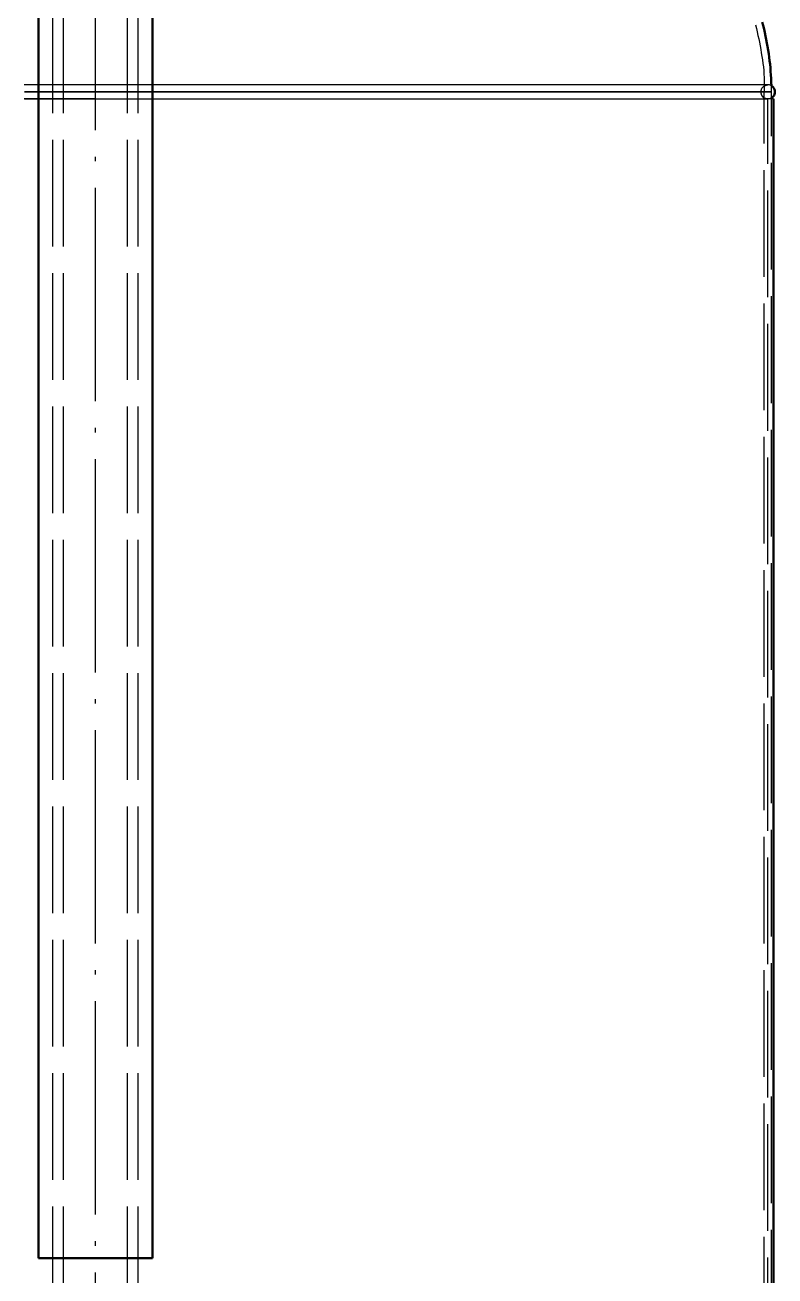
# Model space of a CAD drawing. Header units: millimetres. Extents: x 0 to 420, y 0 to 297.
# Drawn here: x 165.32 to 186.4, y 198.9 to 234.08 of the extents above; entities that cross this region are included whole.
import ezdxf

# ---------------------------------------------------------------- set-up
doc = ezdxf.new("R2010")
doc.units = ezdxf.units.MM
doc.linetypes.add('ISO02-TRAZOS', pattern=[3.75, 3, -0.75])
doc.linetypes.add('ISO04-TRAZO-PUNTO', pattern=[7.625, 6, -0.75, 0.125, -0.75])
for name, color, linetype, lineweight in [('01-VISIBLE', 7, 'CONTINUOUS', 50), ('02-OCULTA', 4, 'ISO02-TRAZOS', 25), ('03-EJE', 1, 'ISO04-TRAZO-PUNTO', 25)]:
    doc.layers.add(name, color=color, linetype=linetype, lineweight=lineweight)

msp = doc.modelspace()

# ---------------------------------------------------------------- linework, layer by layer
at = {"layer": '01-VISIBLE'}
for p, q in [((165.699, 245.553), (165.699, 199.4)), ((168.899, 245.553), (168.899, 199.4)), ((186.299, 232), (186.299, 232.027)), ((186.359, 179.3), (186.359, 232))]:
    msp.add_line(p, q, dxfattribs=at)
for points in [[(186.297, 232.374), (186.294, 232.475), (186.29, 232.575), (186.284, 232.675), (186.277, 232.775), (186.269, 232.876), (186.259, 232.975), (186.248, 233.075), (186.236, 233.175), (186.222, 233.274), (186.208, 233.374), (186.191, 233.473), (186.174, 233.572), (186.155, 233.67), (186.135, 233.769), (186.114, 233.867), (186.092, 233.965), (186.068, 234.062), (186.043, 234.159)], [(186.399, 232.2), (186.395, 232.235), (186.386, 232.269), (186.371, 232.301), (186.351, 232.33), (186.326, 232.354), (186.297, 232.374)], [(186.399, 232.2), (186.396, 232.165), (186.386, 232.132), (186.372, 232.1), (186.352, 232.072), (186.327, 232.047), (186.299, 232.027)], [(168.899, 199.4), (168.799, 199.4), (168.699, 199.4), (168.599, 199.4), (168.499, 199.4), (168.399, 199.4), (168.299, 199.4), (168.199, 199.4), (168.099, 199.4), (167.999, 199.4), (167.899, 199.4), (167.799, 199.4), (167.699, 199.4), (167.599, 199.4), (167.499, 199.4), (167.399, 199.4), (167.299, 199.4), (167.199, 199.4), (167.099, 199.4), (166.999, 199.4), (166.899, 199.4), (166.799, 199.4), (166.699, 199.4), (166.599, 199.4), (166.499, 199.4), (166.399, 199.4), (166.299, 199.4), (166.199, 199.4), (166.099, 199.4), (165.999, 199.4), (165.899, 199.4), (165.799, 199.4), (165.699, 199.4)]]:
    msp.add_lwpolyline(points, dxfattribs=at)
at = {"layer": '02-OCULTA'}
for p, q in [((166.099, 141.6), (166.099, 244.395)), ((166.399, 141.6), (166.399, 244.395)), ((168.199, 141.6), (168.199, 244.395)), ((168.499, 141.6), (168.499, 244.395)), ((186.099, 137), (186.099, 232.2)), ((186.299, 232.027), (186.299, 232.2)), ((186.199, 140.172), (186.199, 232)), ((186.199, 140.172), (186.199, 232)), ((186.359, 232), (186.199, 232)), ((186.359, 232), (186.199, 232)), ((186.299, 137.2), (186.299, 232)), ((186.359, 137.2), (186.359, 232))]:
    msp.add_line(p, q, dxfattribs=at)
for points in [[(185.855, 234.083), (185.879, 233.985), (185.9, 233.887), (185.921, 233.789), (185.941, 233.691), (185.96, 233.593), (185.979, 233.494), (185.997, 233.396), (186.015, 233.297), (186.032, 233.198), (186.048, 233.1), (186.062, 233), (186.074, 232.901), (186.083, 232.801), (186.089, 232.701), (186.093, 232.601), (186.096, 232.501), (186.097, 232.401), (186.098, 232.3), (186.099, 232.2)], [(167.299, 232.4), (167.198, 232.4), (167.097, 232.4), (166.997, 232.4), (166.896, 232.4), (166.796, 232.4), (166.695, 232.4), (166.595, 232.4), (166.494, 232.4), (166.394, 232.4), (166.293, 232.4), (166.193, 232.4), (166.092, 232.4), (165.992, 232.4), (165.891, 232.4), (165.791, 232.4), (165.69, 232.4), (165.59, 232.4), (165.489, 232.4), (165.388, 232.4), (165.288, 232.4)], [(186.199, 232.4), (186.099, 232.4), (185.999, 232.4), (185.899, 232.4), (185.799, 232.4), (185.699, 232.4), (185.599, 232.4), (185.499, 232.4), (185.399, 232.4), (185.299, 232.4), (185.199, 232.4), (185.099, 232.4), (184.999, 232.4), (184.899, 232.4), (184.799, 232.4), (184.699, 232.4), (184.599, 232.4), (184.499, 232.4), (184.399, 232.4), (184.299, 232.4), (184.199, 232.4), (184.099, 232.4), (183.999, 232.4), (183.899, 232.4), (183.799, 232.4), (183.699, 232.4), (183.599, 232.4), (183.499, 232.4), (183.399, 232.4), (183.299, 232.4), (183.199, 232.4), (183.099, 232.4), (182.999, 232.4), (182.899, 232.4), (182.799, 232.4), (182.699, 232.4), (182.599, 232.4), (182.499, 232.4), (182.399, 232.4), (182.299, 232.4), (182.199, 232.4), (182.099, 232.4), (181.999, 232.4), (181.899, 232.4), (181.799, 232.4), (181.699, 232.4), (181.599, 232.4), (181.499, 232.4), (181.399, 232.4), (181.299, 232.4), (181.199, 232.4), (181.099, 232.4), (180.999, 232.4), (180.899, 232.4), (180.799, 232.4), (180.699, 232.4), (180.599, 232.4), (180.499, 232.4), (180.399, 232.4), (180.299, 232.4), (180.199, 232.4), (180.099, 232.4), (179.999, 232.4), (179.899, 232.4), (179.799, 232.4), (179.699, 232.4), (179.599, 232.4), (179.499, 232.4), (179.399, 232.4), (179.299, 232.4), (179.199, 232.4), (179.099, 232.4), (178.999, 232.4), (178.899, 232.4), (178.799, 232.4), (178.699, 232.4), (178.599, 232.4), (178.499, 232.4), (178.399, 232.4), (178.299, 232.4), (178.199, 232.4), (178.099, 232.4), (177.999, 232.4), (177.899, 232.4), (177.799, 232.4), (177.699, 232.4), (177.599, 232.4), (177.499, 232.4), (177.399, 232.4), (177.299, 232.4), (177.199, 232.4), (177.099, 232.4), (176.999, 232.4), (176.899, 232.4), (176.799, 232.4), (176.699, 232.4), (176.599, 232.4), (176.499, 232.4), (176.399, 232.4), (176.299, 232.4), (176.199, 232.4), (176.099, 232.4), (175.999, 232.4), (175.899, 232.4), (175.799, 232.4), (175.699, 232.4), (175.599, 232.4), (175.499, 232.4), (175.399, 232.4), (175.299, 232.4), (175.199, 232.4), (175.099, 232.4), (174.999, 232.4), (174.899, 232.4), (174.799, 232.4), (174.699, 232.4), (174.599, 232.4), (174.499, 232.4), (174.399, 232.4), (174.299, 232.4), (174.199, 232.4), (174.099, 232.4), (173.999, 232.4), (173.899, 232.4), (173.799, 232.4), (173.699, 232.4), (173.599, 232.4), (173.499, 232.4), (173.399, 232.4), (173.299, 232.4), (173.199, 232.4), (173.099, 232.4), (172.999, 232.4), (172.899, 232.4), (172.799, 232.4), (172.699, 232.4), (172.599, 232.4), (172.499, 232.4), (172.399, 232.4), (172.299, 232.4), (172.199, 232.4), (172.099, 232.4), (171.999, 232.4), (171.899, 232.4), (171.799, 232.4), (171.699, 232.4), (171.599, 232.4), (171.499, 232.4), (171.399, 232.4), (171.299, 232.4), (171.199, 232.4), (171.099, 232.4), (170.999, 232.4), (170.899, 232.4), (170.799, 232.4), (170.699, 232.4), (170.599, 232.4), (170.499, 232.4), (170.399, 232.4), (170.299, 232.4), (170.199, 232.4), (170.099, 232.4), (169.999, 232.4), (169.899, 232.4), (169.799, 232.4), (169.699, 232.4), (169.599, 232.4), (169.499, 232.4), (169.399, 232.4), (169.299, 232.4), (169.199, 232.4), (169.099, 232.4), (168.999, 232.4), (168.899, 232.4), (168.799, 232.4), (168.699, 232.4), (168.599, 232.4), (168.499, 232.4), (168.399, 232.4), (168.299, 232.4), (168.199, 232.4), (168.099, 232.4), (167.999, 232.4), (167.899, 232.4), (167.799, 232.4), (167.699, 232.4), (167.599, 232.4), (167.499, 232.4), (167.399, 232.4), (167.299, 232.4), (167.199, 232.4), (167.099, 232.4), (166.999, 232.4), (166.899, 232.4), (166.799, 232.4), (166.699, 232.4), (166.599, 232.4), (166.499, 232.4), (166.399, 232.4), (166.299, 232.4), (166.199, 232.4), (166.099, 232.4), (165.999, 232.4), (165.899, 232.4), (165.799, 232.4), (165.699, 232.4), (165.599, 232.4), (165.499, 232.4), (165.399, 232.4), (165.299, 232.4)], [(167.299, 232.2), (167.199, 232.2), (167.099, 232.2), (166.999, 232.2), (166.899, 232.2), (166.799, 232.2), (166.699, 232.2), (166.599, 232.2), (166.499, 232.2), (166.399, 232.2), (166.299, 232.2), (166.199, 232.2), (166.099, 232.2), (165.999, 232.2), (165.899, 232.2), (165.799, 232.2), (165.699, 232.2), (165.599, 232.2), (165.499, 232.2), (165.399, 232.2), (165.299, 232.2)], [(165.299, 232.2), (165.399, 232.2), (165.499, 232.2), (165.599, 232.2), (165.699, 232.2), (165.799, 232.2), (165.899, 232.2), (165.999, 232.2), (166.099, 232.2), (166.199, 232.2), (166.299, 232.2), (166.399, 232.2), (166.499, 232.2), (166.599, 232.2), (166.699, 232.2), (166.799, 232.2), (166.899, 232.2), (166.999, 232.2), (167.099, 232.2), (167.199, 232.2), (167.299, 232.2), (167.399, 232.2), (167.499, 232.2), (167.599, 232.2), (167.699, 232.2), (167.799, 232.2), (167.899, 232.2), (167.999, 232.2), (168.099, 232.2), (168.199, 232.2), (168.299, 232.2), (168.399, 232.2), (168.499, 232.2), (168.599, 232.2), (168.699, 232.2), (168.799, 232.2), (168.899, 232.2), (168.999, 232.2), (169.099, 232.2), (169.199, 232.2), (169.299, 232.2), (169.399, 232.2), (169.499, 232.2), (169.599, 232.2), (169.699, 232.2), (169.799, 232.2), (169.899, 232.2), (169.999, 232.2), (170.099, 232.2), (170.199, 232.2), (170.299, 232.2), (170.399, 232.2), (170.499, 232.2), (170.599, 232.2), (170.699, 232.2), (170.799, 232.2), (170.899, 232.2), (170.999, 232.2), (171.099, 232.2), (171.199, 232.2), (171.299, 232.2), (171.399, 232.2), (171.499, 232.2), (171.599, 232.2), (171.699, 232.2), (171.799, 232.2), (171.899, 232.2), (171.999, 232.2), (172.099, 232.2), (172.199, 232.2), (172.299, 232.2), (172.399, 232.2), (172.499, 232.2), (172.599, 232.2), (172.699, 232.2), (172.799, 232.2), (172.899, 232.2), (172.999, 232.2), (173.099, 232.2), (173.199, 232.2), (173.299, 232.2), (173.399, 232.2), (173.499, 232.2), (173.599, 232.2), (173.699, 232.2), (173.799, 232.2), (173.899, 232.2), (173.999, 232.2), (174.099, 232.2), (174.199, 232.2), (174.299, 232.2), (174.399, 232.2), (174.499, 232.2), (174.599, 232.2), (174.699, 232.2), (174.799, 232.2), (174.899, 232.2), (174.999, 232.2), (175.099, 232.2), (175.199, 232.2), (175.299, 232.2), (175.399, 232.2), (175.499, 232.2), (175.599, 232.2), (175.699, 232.2), (175.799, 232.2), (175.899, 232.2), (175.999, 232.2), (176.099, 232.2), (176.199, 232.2), (176.299, 232.2), (176.399, 232.2), (176.499, 232.2), (176.599, 232.2), (176.699, 232.2), (176.799, 232.2), (176.899, 232.2), (176.999, 232.2), (177.099, 232.2), (177.199, 232.2), (177.299, 232.2), (177.399, 232.2), (177.499, 232.2), (177.599, 232.2), (177.699, 232.2), (177.799, 232.2), (177.899, 232.2), (177.999, 232.2), (178.099, 232.2), (178.199, 232.2), (178.299, 232.2), (178.399, 232.2), (178.499, 232.2), (178.599, 232.2), (178.699, 232.2), (178.799, 232.2), (178.899, 232.2), (178.999, 232.2), (179.099, 232.2), (179.199, 232.2), (179.299, 232.2), (179.399, 232.2), (179.499, 232.2), (179.599, 232.2), (179.699, 232.2), (179.799, 232.2), (179.899, 232.2), (179.999, 232.2), (180.099, 232.2), (180.199, 232.2), (180.299, 232.2), (180.399, 232.2), (180.499, 232.2), (180.599, 232.2), (180.699, 232.2), (180.799, 232.2), (180.899, 232.2), (180.999, 232.2), (181.099, 232.2), (181.199, 232.2), (181.299, 232.2), (181.399, 232.2), (181.499, 232.2), (181.599, 232.2), (181.699, 232.2), (181.799, 232.2), (181.899, 232.2), (181.999, 232.2), (182.099, 232.2), (182.199, 232.2), (182.299, 232.2), (182.399, 232.2), (182.499, 232.2), (182.599, 232.2), (182.699, 232.2), (182.799, 232.2), (182.899, 232.2), (182.999, 232.2), (183.099, 232.2), (183.199, 232.2), (183.299, 232.2), (183.399, 232.2), (183.499, 232.2), (183.599, 232.2), (183.699, 232.2), (183.799, 232.2), (183.899, 232.2), (183.999, 232.2), (184.099, 232.2), (184.199, 232.2), (184.299, 232.2), (184.399, 232.2), (184.499, 232.2), (184.599, 232.2), (184.699, 232.2), (184.799, 232.2), (184.899, 232.2), (184.999, 232.2), (185.099, 232.2), (185.199, 232.2), (185.299, 232.2), (185.399, 232.2), (185.499, 232.2), (185.599, 232.2), (185.699, 232.2), (185.799, 232.2), (185.899, 232.2), (185.999, 232.2), (186.099, 232.2), (186.199, 232.2), (186.299, 232.2)], [(167.299, 232.2), (167.199, 232.2), (167.099, 232.2), (166.999, 232.2), (166.899, 232.2), (166.799, 232.2), (166.699, 232.2), (166.599, 232.2), (166.499, 232.2), (166.399, 232.2), (166.299, 232.2), (166.199, 232.2), (166.099, 232.2), (165.999, 232.2), (165.899, 232.2), (165.799, 232.2), (165.699, 232.2), (165.599, 232.2), (165.499, 232.2), (165.399, 232.2), (165.299, 232.2)], [(165.299, 232.2), (165.399, 232.2), (165.499, 232.2), (165.599, 232.2), (165.699, 232.2), (165.799, 232.2), (165.899, 232.2), (165.999, 232.2), (166.099, 232.2), (166.199, 232.2), (166.299, 232.2), (166.399, 232.2), (166.499, 232.2), (166.599, 232.2), (166.699, 232.2), (166.799, 232.2), (166.899, 232.2), (166.999, 232.2), (167.099, 232.2), (167.199, 232.2), (167.299, 232.2), (167.399, 232.2), (167.499, 232.2), (167.599, 232.2), (167.699, 232.2), (167.799, 232.2), (167.899, 232.2), (167.999, 232.2), (168.099, 232.2), (168.199, 232.2), (168.299, 232.2), (168.399, 232.2), (168.499, 232.2), (168.599, 232.2), (168.699, 232.2), (168.799, 232.2), (168.899, 232.2), (168.999, 232.2), (169.099, 232.2), (169.199, 232.2), (169.299, 232.2), (169.399, 232.2), (169.499, 232.2), (169.599, 232.2), (169.699, 232.2), (169.799, 232.2), (169.899, 232.2), (169.999, 232.2), (170.099, 232.2), (170.199, 232.2), (170.299, 232.2), (170.399, 232.2), (170.499, 232.2), (170.599, 232.2), (170.699, 232.2), (170.799, 232.2), (170.899, 232.2), (170.999, 232.2), (171.099, 232.2), (171.199, 232.2), (171.299, 232.2), (171.399, 232.2), (171.499, 232.2), (171.599, 232.2), (171.699, 232.2), (171.799, 232.2), (171.899, 232.2), (171.999, 232.2), (172.099, 232.2), (172.199, 232.2), (172.299, 232.2), (172.399, 232.2), (172.499, 232.2), (172.599, 232.2), (172.699, 232.2), (172.799, 232.2), (172.899, 232.2), (172.999, 232.2), (173.099, 232.2), (173.199, 232.2), (173.299, 232.2), (173.399, 232.2), (173.499, 232.2), (173.599, 232.2), (173.699, 232.2), (173.799, 232.2), (173.899, 232.2), (173.999, 232.2), (174.099, 232.2), (174.199, 232.2), (174.299, 232.2), (174.399, 232.2), (174.499, 232.2), (174.599, 232.2), (174.699, 232.2), (174.799, 232.2), (174.899, 232.2), (174.999, 232.2), (175.099, 232.2), (175.199, 232.2), (175.299, 232.2), (175.399, 232.2), (175.499, 232.2), (175.599, 232.2), (175.699, 232.2), (175.799, 232.2), (175.899, 232.2), (175.999, 232.2), (176.099, 232.2), (176.199, 232.2), (176.299, 232.2), (176.399, 232.2), (176.499, 232.2), (176.599, 232.2), (176.699, 232.2), (176.799, 232.2), (176.899, 232.2), (176.999, 232.2), (177.099, 232.2), (177.199, 232.2), (177.299, 232.2), (177.399, 232.2), (177.499, 232.2), (177.599, 232.2), (177.699, 232.2), (177.799, 232.2), (177.899, 232.2), (177.999, 232.2), (178.099, 232.2), (178.199, 232.2), (178.299, 232.2), (178.399, 232.2), (178.499, 232.2), (178.599, 232.2), (178.699, 232.2), (178.799, 232.2), (178.899, 232.2), (178.999, 232.2), (179.099, 232.2), (179.199, 232.2), (179.299, 232.2), (179.399, 232.2), (179.499, 232.2), (179.599, 232.2), (179.699, 232.2), (179.799, 232.2), (179.899, 232.2), (179.999, 232.2), (180.099, 232.2), (180.199, 232.2), (180.299, 232.2), (180.399, 232.2), (180.499, 232.2), (180.599, 232.2), (180.699, 232.2), (180.799, 232.2), (180.899, 232.2), (180.999, 232.2), (181.099, 232.2), (181.199, 232.2), (181.299, 232.2), (181.399, 232.2), (181.499, 232.2), (181.599, 232.2), (181.699, 232.2), (181.799, 232.2), (181.899, 232.2), (181.999, 232.2), (182.099, 232.2), (182.199, 232.2), (182.299, 232.2), (182.399, 232.2), (182.499, 232.2), (182.599, 232.2), (182.699, 232.2), (182.799, 232.2), (182.899, 232.2), (182.999, 232.2), (183.099, 232.2), (183.199, 232.2), (183.299, 232.2), (183.399, 232.2), (183.499, 232.2), (183.599, 232.2), (183.699, 232.2), (183.799, 232.2), (183.899, 232.2), (183.999, 232.2), (184.099, 232.2), (184.199, 232.2), (184.299, 232.2), (184.399, 232.2), (184.499, 232.2), (184.599, 232.2), (184.699, 232.2), (184.799, 232.2), (184.899, 232.2), (184.999, 232.2), (185.099, 232.2), (185.199, 232.2), (185.299, 232.2), (185.399, 232.2), (185.499, 232.2), (185.599, 232.2), (185.699, 232.2), (185.799, 232.2), (185.899, 232.2), (185.999, 232.2), (186.099, 232.2)], [(167.299, 232.2), (167.199, 232.2), (167.099, 232.2), (166.999, 232.2), (166.899, 232.2), (166.799, 232.2), (166.699, 232.2), (166.599, 232.2), (166.499, 232.2), (166.399, 232.2), (166.299, 232.2), (166.199, 232.2), (166.099, 232.2), (165.999, 232.2), (165.899, 232.2), (165.799, 232.2), (165.699, 232.2), (165.599, 232.2), (165.499, 232.2), (165.399, 232.2), (165.299, 232.2)], [(165.299, 232.2), (165.399, 232.2), (165.499, 232.2), (165.599, 232.2), (165.699, 232.2), (165.799, 232.2), (165.899, 232.2), (165.999, 232.2), (166.099, 232.2), (166.199, 232.2), (166.299, 232.2), (166.399, 232.2), (166.499, 232.2), (166.599, 232.2), (166.699, 232.2), (166.799, 232.2), (166.899, 232.2), (166.999, 232.2), (167.099, 232.2), (167.199, 232.2), (167.299, 232.2), (167.399, 232.2), (167.499, 232.2), (167.599, 232.2), (167.699, 232.2), (167.799, 232.2), (167.899, 232.2), (167.999, 232.2), (168.099, 232.2), (168.199, 232.2), (168.299, 232.2), (168.399, 232.2), (168.499, 232.2), (168.599, 232.2), (168.699, 232.2), (168.799, 232.2), (168.899, 232.2), (168.999, 232.2), (169.099, 232.2), (169.199, 232.2), (169.299, 232.2), (169.399, 232.2), (169.499, 232.2), (169.599, 232.2), (169.699, 232.2), (169.799, 232.2), (169.899, 232.2), (169.999, 232.2), (170.099, 232.2), (170.199, 232.2), (170.299, 232.2), (170.399, 232.2), (170.499, 232.2), (170.599, 232.2), (170.699, 232.2), (170.799, 232.2), (170.899, 232.2), (170.999, 232.2), (171.099, 232.2), (171.199, 232.2), (171.299, 232.2), (171.399, 232.2), (171.499, 232.2), (171.599, 232.2), (171.699, 232.2), (171.799, 232.2), (171.899, 232.2), (171.999, 232.2), (172.099, 232.2), (172.199, 232.2), (172.299, 232.2), (172.399, 232.2), (172.499, 232.2), (172.599, 232.2), (172.699, 232.2), (172.799, 232.2), (172.899, 232.2), (172.999, 232.2), (173.099, 232.2), (173.199, 232.2), (173.299, 232.2), (173.399, 232.2), (173.499, 232.2), (173.599, 232.2), (173.699, 232.2), (173.799, 232.2), (173.899, 232.2), (173.999, 232.2), (174.099, 232.2), (174.199, 232.2), (174.299, 232.2), (174.399, 232.2), (174.499, 232.2), (174.599, 232.2), (174.699, 232.2), (174.799, 232.2), (174.899, 232.2), (174.999, 232.2), (175.099, 232.2), (175.199, 232.2), (175.299, 232.2), (175.399, 232.2), (175.499, 232.2), (175.599, 232.2), (175.699, 232.2), (175.799, 232.2), (175.899, 232.2), (175.999, 232.2), (176.099, 232.2), (176.199, 232.2), (176.299, 232.2), (176.399, 232.2), (176.499, 232.2), (176.599, 232.2), (176.699, 232.2), (176.799, 232.2), (176.899, 232.2), (176.999, 232.2), (177.099, 232.2), (177.199, 232.2), (177.299, 232.2), (177.399, 232.2), (177.499, 232.2), (177.599, 232.2), (177.699, 232.2), (177.799, 232.2), (177.899, 232.2), (177.999, 232.2), (178.099, 232.2), (178.199, 232.2), (178.299, 232.2), (178.399, 232.2), (178.499, 232.2), (178.599, 232.2), (178.699, 232.2), (178.799, 232.2), (178.899, 232.2), (178.999, 232.2), (179.099, 232.2), (179.199, 232.2), (179.299, 232.2), (179.399, 232.2), (179.499, 232.2), (179.599, 232.2), (179.699, 232.2), (179.799, 232.2), (179.899, 232.2), (179.999, 232.2), (180.099, 232.2), (180.199, 232.2), (180.299, 232.2), (180.399, 232.2), (180.499, 232.2), (180.599, 232.2), (180.699, 232.2), (180.799, 232.2), (180.899, 232.2), (180.999, 232.2), (181.099, 232.2), (181.199, 232.2), (181.299, 232.2), (181.399, 232.2), (181.499, 232.2), (181.599, 232.2), (181.699, 232.2), (181.799, 232.2), (181.899, 232.2), (181.999, 232.2), (182.099, 232.2), (182.199, 232.2), (182.299, 232.2), (182.399, 232.2), (182.499, 232.2), (182.599, 232.2), (182.699, 232.2), (182.799, 232.2), (182.899, 232.2), (182.999, 232.2), (183.099, 232.2), (183.199, 232.2), (183.299, 232.2), (183.399, 232.2), (183.499, 232.2), (183.599, 232.2), (183.699, 232.2), (183.799, 232.2), (183.899, 232.2), (183.999, 232.2), (184.099, 232.2), (184.199, 232.2), (184.299, 232.2), (184.399, 232.2), (184.499, 232.2), (184.599, 232.2), (184.699, 232.2), (184.799, 232.2), (184.899, 232.2), (184.999, 232.2), (185.099, 232.2), (185.199, 232.2), (185.299, 232.2), (185.399, 232.2), (185.499, 232.2), (185.599, 232.2), (185.699, 232.2), (185.799, 232.2), (185.899, 232.2), (185.999, 232.2), (186.099, 232.2), (186.199, 232.2), (186.299, 232.2)], [(167.299, 232.2), (167.199, 232.2), (167.099, 232.2), (166.999, 232.2), (166.899, 232.2), (166.799, 232.2), (166.699, 232.2), (166.599, 232.2), (166.499, 232.2), (166.399, 232.2), (166.299, 232.2), (166.199, 232.2), (166.099, 232.2), (165.999, 232.2), (165.899, 232.2), (165.799, 232.2), (165.699, 232.2), (165.599, 232.2), (165.499, 232.2), (165.399, 232.2), (165.299, 232.2)], [(165.299, 232.2), (165.399, 232.2), (165.499, 232.2), (165.599, 232.2), (165.699, 232.2), (165.799, 232.2), (165.899, 232.2), (165.999, 232.2), (166.099, 232.2), (166.199, 232.2), (166.299, 232.2), (166.399, 232.2), (166.499, 232.2), (166.599, 232.2), (166.699, 232.2), (166.799, 232.2), (166.899, 232.2), (166.999, 232.2), (167.099, 232.2), (167.199, 232.2), (167.299, 232.2), (167.399, 232.2), (167.499, 232.2), (167.599, 232.2), (167.699, 232.2), (167.799, 232.2), (167.899, 232.2), (167.999, 232.2), (168.099, 232.2), (168.199, 232.2), (168.299, 232.2), (168.399, 232.2), (168.499, 232.2), (168.599, 232.2), (168.699, 232.2), (168.799, 232.2), (168.899, 232.2), (168.999, 232.2), (169.099, 232.2), (169.199, 232.2), (169.299, 232.2), (169.399, 232.2), (169.499, 232.2), (169.599, 232.2), (169.699, 232.2), (169.799, 232.2), (169.899, 232.2), (169.999, 232.2), (170.099, 232.2), (170.199, 232.2), (170.299, 232.2), (170.399, 232.2), (170.499, 232.2), (170.599, 232.2), (170.699, 232.2), (170.799, 232.2), (170.899, 232.2), (170.999, 232.2), (171.099, 232.2), (171.199, 232.2), (171.299, 232.2), (171.399, 232.2), (171.499, 232.2), (171.599, 232.2), (171.699, 232.2), (171.799, 232.2), (171.899, 232.2), (171.999, 232.2), (172.099, 232.2), (172.199, 232.2), (172.299, 232.2), (172.399, 232.2), (172.499, 232.2), (172.599, 232.2), (172.699, 232.2), (172.799, 232.2), (172.899, 232.2), (172.999, 232.2), (173.099, 232.2), (173.199, 232.2), (173.299, 232.2), (173.399, 232.2), (173.499, 232.2), (173.599, 232.2), (173.699, 232.2), (173.799, 232.2), (173.899, 232.2), (173.999, 232.2), (174.099, 232.2), (174.199, 232.2), (174.299, 232.2), (174.399, 232.2), (174.499, 232.2), (174.599, 232.2), (174.699, 232.2), (174.799, 232.2), (174.899, 232.2), (174.999, 232.2), (175.099, 232.2), (175.199, 232.2), (175.299, 232.2), (175.399, 232.2), (175.499, 232.2), (175.599, 232.2), (175.699, 232.2), (175.799, 232.2), (175.899, 232.2), (175.999, 232.2), (176.099, 232.2), (176.199, 232.2), (176.299, 232.2), (176.399, 232.2), (176.499, 232.2), (176.599, 232.2), (176.699, 232.2), (176.799, 232.2), (176.899, 232.2), (176.999, 232.2), (177.099, 232.2), (177.199, 232.2), (177.299, 232.2), (177.399, 232.2), (177.499, 232.2), (177.599, 232.2), (177.699, 232.2), (177.799, 232.2), (177.899, 232.2), (177.999, 232.2), (178.099, 232.2), (178.199, 232.2), (178.299, 232.2), (178.399, 232.2), (178.499, 232.2), (178.599, 232.2), (178.699, 232.2), (178.799, 232.2), (178.899, 232.2), (178.999, 232.2), (179.099, 232.2), (179.199, 232.2), (179.299, 232.2), (179.399, 232.2), (179.499, 232.2), (179.599, 232.2), (179.699, 232.2), (179.799, 232.2), (179.899, 232.2), (179.999, 232.2), (180.099, 232.2), (180.199, 232.2), (180.299, 232.2), (180.399, 232.2), (180.499, 232.2), (180.599, 232.2), (180.699, 232.2), (180.799, 232.2), (180.899, 232.2), (180.999, 232.2), (181.099, 232.2), (181.199, 232.2), (181.299, 232.2), (181.399, 232.2), (181.499, 232.2), (181.599, 232.2), (181.699, 232.2), (181.799, 232.2), (181.899, 232.2), (181.999, 232.2), (182.099, 232.2), (182.199, 232.2), (182.299, 232.2), (182.399, 232.2), (182.499, 232.2), (182.599, 232.2), (182.699, 232.2), (182.799, 232.2), (182.899, 232.2), (182.999, 232.2), (183.099, 232.2), (183.199, 232.2), (183.299, 232.2), (183.399, 232.2), (183.499, 232.2), (183.599, 232.2), (183.699, 232.2), (183.799, 232.2), (183.899, 232.2), (183.999, 232.2), (184.099, 232.2), (184.199, 232.2), (184.299, 232.2), (184.399, 232.2), (184.499, 232.2), (184.599, 232.2), (184.699, 232.2), (184.799, 232.2), (184.899, 232.2), (184.999, 232.2), (185.099, 232.2), (185.199, 232.2), (185.299, 232.2), (185.399, 232.2), (185.499, 232.2), (185.599, 232.2), (185.699, 232.2), (185.799, 232.2), (185.899, 232.2), (185.999, 232.2), (186.099, 232.2)], [(186.199, 232.4), (186.099, 232.4), (185.999, 232.4), (185.899, 232.4), (185.799, 232.4), (185.699, 232.4), (185.599, 232.4), (185.499, 232.4), (185.399, 232.4), (185.299, 232.4), (185.199, 232.4), (185.099, 232.4), (184.999, 232.4), (184.899, 232.4), (184.799, 232.4), (184.699, 232.4), (184.599, 232.4), (184.499, 232.4), (184.399, 232.4), (184.299, 232.4), (184.199, 232.4), (184.099, 232.4), (183.999, 232.4), (183.899, 232.4), (183.799, 232.4), (183.699, 232.4), (183.599, 232.4), (183.499, 232.4), (183.399, 232.4), (183.299, 232.4), (183.199, 232.4), (183.099, 232.4), (182.999, 232.4), (182.899, 232.4), (182.799, 232.4), (182.699, 232.4), (182.599, 232.4), (182.499, 232.4), (182.399, 232.4), (182.299, 232.4), (182.199, 232.4), (182.099, 232.4), (181.999, 232.4), (181.899, 232.4), (181.799, 232.4), (181.699, 232.4), (181.599, 232.4), (181.499, 232.4), (181.399, 232.4), (181.299, 232.4), (181.199, 232.4), (181.099, 232.4), (180.999, 232.4), (180.899, 232.4), (180.799, 232.4), (180.699, 232.4), (180.599, 232.4), (180.499, 232.4), (180.399, 232.4), (180.299, 232.4), (180.199, 232.4), (180.099, 232.4), (179.999, 232.4), (179.899, 232.4), (179.799, 232.4), (179.699, 232.4), (179.599, 232.4), (179.499, 232.4), (179.399, 232.4), (179.299, 232.4), (179.199, 232.4), (179.099, 232.4), (178.999, 232.4), (178.899, 232.4), (178.799, 232.4), (178.699, 232.4), (178.599, 232.4), (178.499, 232.4), (178.399, 232.4), (178.299, 232.4), (178.199, 232.4), (178.099, 232.4), (177.999, 232.4), (177.899, 232.4), (177.799, 232.4), (177.699, 232.4), (177.599, 232.4), (177.499, 232.4), (177.399, 232.4), (177.299, 232.4), (177.199, 232.4), (177.099, 232.4), (176.999, 232.4), (176.899, 232.4), (176.799, 232.4), (176.699, 232.4), (176.599, 232.4), (176.499, 232.4), (176.399, 232.4), (176.299, 232.4), (176.199, 232.4), (176.099, 232.4), (175.999, 232.4), (175.899, 232.4), (175.799, 232.4), (175.699, 232.4), (175.599, 232.4), (175.499, 232.4), (175.399, 232.4), (175.299, 232.4), (175.199, 232.4), (175.099, 232.4), (174.999, 232.4), (174.899, 232.4), (174.799, 232.4), (174.699, 232.4), (174.599, 232.4), (174.499, 232.4), (174.399, 232.4), (174.299, 232.4), (174.199, 232.4), (174.099, 232.4), (173.999, 232.4), (173.899, 232.4), (173.799, 232.4), (173.699, 232.4), (173.599, 232.4), (173.499, 232.4), (173.399, 232.4), (173.299, 232.4), (173.199, 232.4), (173.099, 232.4), (172.999, 232.4), (172.899, 232.4), (172.799, 232.4), (172.699, 232.4), (172.599, 232.4), (172.499, 232.4), (172.399, 232.4), (172.299, 232.4), (172.199, 232.4), (172.099, 232.4), (171.999, 232.4), (171.899, 232.4), (171.799, 232.4), (171.699, 232.4), (171.599, 232.4), (171.499, 232.4), (171.399, 232.4), (171.299, 232.4), (171.199, 232.4), (171.099, 232.4), (170.999, 232.4), (170.899, 232.4), (170.799, 232.4), (170.699, 232.4), (170.599, 232.4), (170.499, 232.4), (170.399, 232.4), (170.299, 232.4), (170.199, 232.4), (170.099, 232.4), (169.999, 232.4), (169.899, 232.4), (169.799, 232.4), (169.699, 232.4), (169.599, 232.4), (169.499, 232.4), (169.399, 232.4), (169.299, 232.4), (169.199, 232.4), (169.099, 232.4), (168.999, 232.4), (168.899, 232.4), (168.799, 232.4), (168.699, 232.4), (168.599, 232.4), (168.499, 232.4), (168.399, 232.4), (168.299, 232.4), (168.199, 232.4), (168.099, 232.4), (167.999, 232.4), (167.899, 232.4), (167.799, 232.4), (167.699, 232.4), (167.599, 232.4), (167.499, 232.4), (167.399, 232.4), (167.299, 232.4)], [(186.299, 232.2), (186.198, 232.2), (186.097, 232.2), (185.997, 232.2), (185.896, 232.2), (185.796, 232.2), (185.695, 232.2), (185.595, 232.2), (185.494, 232.2), (185.394, 232.2), (185.293, 232.2), (185.193, 232.2), (185.092, 232.2), (184.992, 232.2), (184.891, 232.2), (184.791, 232.2), (184.69, 232.2), (184.59, 232.2), (184.489, 232.2), (184.388, 232.2), (184.288, 232.2), (184.187, 232.2), (184.087, 232.2), (183.986, 232.2), (183.886, 232.2), (183.785, 232.2), (183.685, 232.2), (183.584, 232.2), (183.484, 232.2), (183.383, 232.2), (183.283, 232.2), (183.182, 232.2), (183.082, 232.2), (182.981, 232.2), (182.881, 232.2), (182.78, 232.2), (182.679, 232.2), (182.579, 232.2), (182.478, 232.2), (182.378, 232.2), (182.277, 232.2), (182.177, 232.2), (182.076, 232.2), (181.976, 232.2), (181.875, 232.2), (181.775, 232.2), (181.674, 232.2), (181.574, 232.2), (181.473, 232.2), (181.373, 232.2), (181.272, 232.2), (181.172, 232.2), (181.071, 232.2), (180.971, 232.2), (180.87, 232.2), (180.769, 232.2), (180.669, 232.2), (180.568, 232.2), (180.468, 232.2), (180.367, 232.2), (180.267, 232.2), (180.166, 232.2), (180.066, 232.2), (179.965, 232.2), (179.865, 232.2), (179.764, 232.2), (179.664, 232.2), (179.563, 232.2), (179.463, 232.2), (179.362, 232.2), (179.262, 232.2), (179.161, 232.2), (179.06, 232.2), (178.96, 232.2), (178.859, 232.2), (178.759, 232.2), (178.658, 232.2), (178.558, 232.2), (178.457, 232.2), (178.357, 232.2), (178.256, 232.2), (178.156, 232.2), (178.055, 232.2), (177.955, 232.2), (177.854, 232.2), (177.754, 232.2), (177.653, 232.2), (177.553, 232.2), (177.452, 232.2), (177.351, 232.2), (177.251, 232.2), (177.15, 232.2), (177.05, 232.2), (176.949, 232.2), (176.849, 232.2), (176.748, 232.2), (176.648, 232.2), (176.547, 232.2), (176.447, 232.2), (176.346, 232.2), (176.246, 232.2), (176.145, 232.2), (176.045, 232.2), (175.944, 232.2), (175.844, 232.2), (175.743, 232.2), (175.642, 232.2), (175.542, 232.2), (175.441, 232.2), (175.341, 232.2), (175.24, 232.2), (175.14, 232.2), (175.039, 232.2), (174.939, 232.2), (174.838, 232.2), (174.738, 232.2), (174.637, 232.2), (174.537, 232.2), (174.436, 232.2), (174.336, 232.2), (174.235, 232.2), (174.135, 232.2), (174.034, 232.2), (173.933, 232.2), (173.833, 232.2), (173.732, 232.2), (173.632, 232.2), (173.531, 232.2), (173.431, 232.2), (173.33, 232.2), (173.23, 232.2), (173.129, 232.2), (173.029, 232.2), (172.928, 232.2), (172.828, 232.2), (172.727, 232.2), (172.627, 232.2), (172.526, 232.2), (172.426, 232.2), (172.325, 232.2), (172.224, 232.2), (172.124, 232.2), (172.023, 232.2), (171.923, 232.2), (171.822, 232.2), (171.722, 232.2), (171.621, 232.2), (171.521, 232.2), (171.42, 232.2), (171.32, 232.2), (171.219, 232.2), (171.119, 232.2), (171.018, 232.2), (170.918, 232.2), (170.817, 232.2), (170.717, 232.2), (170.616, 232.2), (170.515, 232.2), (170.415, 232.2), (170.314, 232.2), (170.214, 232.2), (170.113, 232.2), (170.013, 232.2), (169.912, 232.2), (169.812, 232.2), (169.711, 232.2), (169.611, 232.2), (169.51, 232.2), (169.41, 232.2), (169.309, 232.2), (169.209, 232.2), (169.108, 232.2), (169.008, 232.2), (168.907, 232.2), (168.806, 232.2), (168.706, 232.2), (168.605, 232.2), (168.505, 232.2), (168.404, 232.2), (168.304, 232.2), (168.203, 232.2), (168.103, 232.2), (168.002, 232.2), (167.902, 232.2), (167.801, 232.2), (167.701, 232.2), (167.6, 232.2), (167.5, 232.2), (167.399, 232.2), (167.299, 232.2)], [(186.099, 232.2), (185.999, 232.2), (185.899, 232.2), (185.799, 232.2), (185.699, 232.2), (185.599, 232.2), (185.499, 232.2), (185.399, 232.2), (185.299, 232.2), (185.199, 232.2), (185.099, 232.2), (184.999, 232.2), (184.899, 232.2), (184.799, 232.2), (184.699, 232.2), (184.599, 232.2), (184.499, 232.2), (184.399, 232.2), (184.299, 232.2), (184.199, 232.2), (184.099, 232.2), (183.999, 232.2), (183.899, 232.2), (183.799, 232.2), (183.699, 232.2), (183.599, 232.2), (183.499, 232.2), (183.399, 232.2), (183.299, 232.2), (183.199, 232.2), (183.099, 232.2), (182.999, 232.2), (182.899, 232.2), (182.799, 232.2), (182.699, 232.2), (182.599, 232.2), (182.499, 232.2), (182.399, 232.2), (182.299, 232.2), (182.199, 232.2), (182.099, 232.2), (181.999, 232.2), (181.899, 232.2), (181.799, 232.2), (181.699, 232.2), (181.599, 232.2), (181.499, 232.2), (181.399, 232.2), (181.299, 232.2), (181.199, 232.2), (181.099, 232.2), (180.999, 232.2), (180.899, 232.2), (180.799, 232.2), (180.699, 232.2), (180.599, 232.2), (180.499, 232.2), (180.399, 232.2), (180.299, 232.2), (180.199, 232.2), (180.099, 232.2), (179.999, 232.2), (179.899, 232.2), (179.799, 232.2), (179.699, 232.2), (179.599, 232.2), (179.499, 232.2), (179.399, 232.2), (179.299, 232.2), (179.199, 232.2), (179.099, 232.2), (178.999, 232.2), (178.899, 232.2), (178.799, 232.2), (178.699, 232.2), (178.599, 232.2), (178.499, 232.2), (178.399, 232.2), (178.299, 232.2), (178.199, 232.2), (178.099, 232.2), (177.999, 232.2), (177.899, 232.2), (177.799, 232.2), (177.699, 232.2), (177.599, 232.2), (177.499, 232.2), (177.399, 232.2), (177.299, 232.2), (177.199, 232.2), (177.099, 232.2), (176.999, 232.2), (176.899, 232.2), (176.799, 232.2), (176.699, 232.2), (176.599, 232.2), (176.499, 232.2), (176.399, 232.2), (176.299, 232.2), (176.199, 232.2), (176.099, 232.2), (175.999, 232.2), (175.899, 232.2), (175.799, 232.2), (175.699, 232.2), (175.599, 232.2), (175.499, 232.2), (175.399, 232.2), (175.299, 232.2), (175.199, 232.2), (175.099, 232.2), (174.999, 232.2), (174.899, 232.2), (174.799, 232.2), (174.699, 232.2), (174.599, 232.2), (174.499, 232.2), (174.399, 232.2), (174.299, 232.2), (174.199, 232.2), (174.099, 232.2), (173.999, 232.2), (173.899, 232.2), (173.799, 232.2), (173.699, 232.2), (173.599, 232.2), (173.499, 232.2), (173.399, 232.2), (173.299, 232.2), (173.199, 232.2), (173.099, 232.2), (172.999, 232.2), (172.899, 232.2), (172.799, 232.2), (172.699, 232.2), (172.599, 232.2), (172.499, 232.2), (172.399, 232.2), (172.299, 232.2), (172.199, 232.2), (172.099, 232.2), (171.999, 232.2), (171.899, 232.2), (171.799, 232.2), (171.699, 232.2), (171.599, 232.2), (171.499, 232.2), (171.399, 232.2), (171.299, 232.2), (171.199, 232.2), (171.099, 232.2), (170.999, 232.2), (170.899, 232.2), (170.799, 232.2), (170.699, 232.2), (170.599, 232.2), (170.499, 232.2), (170.399, 232.2), (170.299, 232.2), (170.199, 232.2), (170.099, 232.2), (169.999, 232.2), (169.899, 232.2), (169.799, 232.2), (169.699, 232.2), (169.599, 232.2), (169.499, 232.2), (169.399, 232.2), (169.299, 232.2), (169.199, 232.2), (169.099, 232.2), (168.999, 232.2), (168.899, 232.2), (168.799, 232.2), (168.699, 232.2), (168.599, 232.2), (168.499, 232.2), (168.399, 232.2), (168.299, 232.2), (168.199, 232.2), (168.099, 232.2), (167.999, 232.2), (167.899, 232.2), (167.799, 232.2), (167.699, 232.2), (167.599, 232.2), (167.499, 232.2), (167.399, 232.2), (167.299, 232.2)], [(186.299, 232.2), (186.198, 232.2), (186.097, 232.2), (185.997, 232.2), (185.896, 232.2), (185.796, 232.2), (185.695, 232.2), (185.595, 232.2), (185.494, 232.2), (185.394, 232.2), (185.293, 232.2), (185.193, 232.2), (185.092, 232.2), (184.992, 232.2), (184.891, 232.2), (184.791, 232.2), (184.69, 232.2), (184.59, 232.2), (184.489, 232.2), (184.388, 232.2), (184.288, 232.2), (184.187, 232.2), (184.087, 232.2), (183.986, 232.2), (183.886, 232.2), (183.785, 232.2), (183.685, 232.2), (183.584, 232.2), (183.484, 232.2), (183.383, 232.2), (183.283, 232.2), (183.182, 232.2), (183.082, 232.2), (182.981, 232.2), (182.881, 232.2), (182.78, 232.2), (182.679, 232.2), (182.579, 232.2), (182.478, 232.2), (182.378, 232.2), (182.277, 232.2), (182.177, 232.2), (182.076, 232.2), (181.976, 232.2), (181.875, 232.2), (181.775, 232.2), (181.674, 232.2), (181.574, 232.2), (181.473, 232.2), (181.373, 232.2), (181.272, 232.2), (181.172, 232.2), (181.071, 232.2), (180.971, 232.2), (180.87, 232.2), (180.769, 232.2), (180.669, 232.2), (180.568, 232.2), (180.468, 232.2), (180.367, 232.2), (180.267, 232.2), (180.166, 232.2), (180.066, 232.2), (179.965, 232.2), (179.865, 232.2), (179.764, 232.2), (179.664, 232.2), (179.563, 232.2), (179.463, 232.2), (179.362, 232.2), (179.262, 232.2), (179.161, 232.2), (179.06, 232.2), (178.96, 232.2), (178.859, 232.2), (178.759, 232.2), (178.658, 232.2), (178.558, 232.2), (178.457, 232.2), (178.357, 232.2), (178.256, 232.2), (178.156, 232.2), (178.055, 232.2), (177.955, 232.2), (177.854, 232.2), (177.754, 232.2), (177.653, 232.2), (177.553, 232.2), (177.452, 232.2), (177.351, 232.2), (177.251, 232.2), (177.15, 232.2), (177.05, 232.2), (176.949, 232.2), (176.849, 232.2), (176.748, 232.2), (176.648, 232.2), (176.547, 232.2), (176.447, 232.2), (176.346, 232.2), (176.246, 232.2), (176.145, 232.2), (176.045, 232.2), (175.944, 232.2), (175.844, 232.2), (175.743, 232.2), (175.642, 232.2), (175.542, 232.2), (175.441, 232.2), (175.341, 232.2), (175.24, 232.2), (175.14, 232.2), (175.039, 232.2), (174.939, 232.2), (174.838, 232.2), (174.738, 232.2), (174.637, 232.2), (174.537, 232.2), (174.436, 232.2), (174.336, 232.2), (174.235, 232.2), (174.135, 232.2), (174.034, 232.2), (173.933, 232.2), (173.833, 232.2), (173.732, 232.2), (173.632, 232.2), (173.531, 232.2), (173.431, 232.2), (173.33, 232.2), (173.23, 232.2), (173.129, 232.2), (173.029, 232.2), (172.928, 232.2), (172.828, 232.2), (172.727, 232.2), (172.627, 232.2), (172.526, 232.2), (172.426, 232.2), (172.325, 232.2), (172.224, 232.2), (172.124, 232.2), (172.023, 232.2), (171.923, 232.2), (171.822, 232.2), (171.722, 232.2), (171.621, 232.2), (171.521, 232.2), (171.42, 232.2), (171.32, 232.2), (171.219, 232.2), (171.119, 232.2), (171.018, 232.2), (170.918, 232.2), (170.817, 232.2), (170.717, 232.2), (170.616, 232.2), (170.515, 232.2), (170.415, 232.2), (170.314, 232.2), (170.214, 232.2), (170.113, 232.2), (170.013, 232.2), (169.912, 232.2), (169.812, 232.2), (169.711, 232.2), (169.611, 232.2), (169.51, 232.2), (169.41, 232.2), (169.309, 232.2), (169.209, 232.2), (169.108, 232.2), (169.008, 232.2), (168.907, 232.2), (168.806, 232.2), (168.706, 232.2), (168.605, 232.2), (168.505, 232.2), (168.404, 232.2), (168.304, 232.2), (168.203, 232.2), (168.103, 232.2), (168.002, 232.2), (167.902, 232.2), (167.801, 232.2), (167.701, 232.2), (167.6, 232.2), (167.5, 232.2), (167.399, 232.2), (167.299, 232.2)], [(186.099, 232.2), (185.999, 232.2), (185.899, 232.2), (185.799, 232.2), (185.699, 232.2), (185.599, 232.2), (185.499, 232.2), (185.399, 232.2), (185.299, 232.2), (185.199, 232.2), (185.099, 232.2), (184.999, 232.2), (184.899, 232.2), (184.799, 232.2), (184.699, 232.2), (184.599, 232.2), (184.499, 232.2), (184.399, 232.2), (184.299, 232.2), (184.199, 232.2), (184.099, 232.2), (183.999, 232.2), (183.899, 232.2), (183.799, 232.2), (183.699, 232.2), (183.599, 232.2), (183.499, 232.2), (183.399, 232.2), (183.299, 232.2), (183.199, 232.2), (183.099, 232.2), (182.999, 232.2), (182.899, 232.2), (182.799, 232.2), (182.699, 232.2), (182.599, 232.2), (182.499, 232.2), (182.399, 232.2), (182.299, 232.2), (182.199, 232.2), (182.099, 232.2), (181.999, 232.2), (181.899, 232.2), (181.799, 232.2), (181.699, 232.2), (181.599, 232.2), (181.499, 232.2), (181.399, 232.2), (181.299, 232.2), (181.199, 232.2), (181.099, 232.2), (180.999, 232.2), (180.899, 232.2), (180.799, 232.2), (180.699, 232.2), (180.599, 232.2), (180.499, 232.2), (180.399, 232.2), (180.299, 232.2), (180.199, 232.2), (180.099, 232.2), (179.999, 232.2), (179.899, 232.2), (179.799, 232.2), (179.699, 232.2), (179.599, 232.2), (179.499, 232.2), (179.399, 232.2), (179.299, 232.2), (179.199, 232.2), (179.099, 232.2), (178.999, 232.2), (178.899, 232.2), (178.799, 232.2), (178.699, 232.2), (178.599, 232.2), (178.499, 232.2), (178.399, 232.2), (178.299, 232.2), (178.199, 232.2), (178.099, 232.2), (177.999, 232.2), (177.899, 232.2), (177.799, 232.2), (177.699, 232.2), (177.599, 232.2), (177.499, 232.2), (177.399, 232.2), (177.299, 232.2), (177.199, 232.2), (177.099, 232.2), (176.999, 232.2), (176.899, 232.2), (176.799, 232.2), (176.699, 232.2), (176.599, 232.2), (176.499, 232.2), (176.399, 232.2), (176.299, 232.2), (176.199, 232.2), (176.099, 232.2), (175.999, 232.2), (175.899, 232.2), (175.799, 232.2), (175.699, 232.2), (175.599, 232.2), (175.499, 232.2), (175.399, 232.2), (175.299, 232.2), (175.199, 232.2), (175.099, 232.2), (174.999, 232.2), (174.899, 232.2), (174.799, 232.2), (174.699, 232.2), (174.599, 232.2), (174.499, 232.2), (174.399, 232.2), (174.299, 232.2), (174.199, 232.2), (174.099, 232.2), (173.999, 232.2), (173.899, 232.2), (173.799, 232.2), (173.699, 232.2), (173.599, 232.2), (173.499, 232.2), (173.399, 232.2), (173.299, 232.2), (173.199, 232.2), (173.099, 232.2), (172.999, 232.2), (172.899, 232.2), (172.799, 232.2), (172.699, 232.2), (172.599, 232.2), (172.499, 232.2), (172.399, 232.2), (172.299, 232.2), (172.199, 232.2), (172.099, 232.2), (171.999, 232.2), (171.899, 232.2), (171.799, 232.2), (171.699, 232.2), (171.599, 232.2), (171.499, 232.2), (171.399, 232.2), (171.299, 232.2), (171.199, 232.2), (171.099, 232.2), (170.999, 232.2), (170.899, 232.2), (170.799, 232.2), (170.699, 232.2), (170.599, 232.2), (170.499, 232.2), (170.399, 232.2), (170.299, 232.2), (170.199, 232.2), (170.099, 232.2), (169.999, 232.2), (169.899, 232.2), (169.799, 232.2), (169.699, 232.2), (169.599, 232.2), (169.499, 232.2), (169.399, 232.2), (169.299, 232.2), (169.199, 232.2), (169.099, 232.2), (168.999, 232.2), (168.899, 232.2), (168.799, 232.2), (168.699, 232.2), (168.599, 232.2), (168.499, 232.2), (168.399, 232.2), (168.299, 232.2), (168.199, 232.2), (168.099, 232.2), (167.999, 232.2), (167.899, 232.2), (167.799, 232.2), (167.699, 232.2), (167.599, 232.2), (167.499, 232.2), (167.399, 232.2), (167.299, 232.2)], [(186.199, 232), (186.099, 232.027), (186.025, 232.1), (185.999, 232.2), (186.025, 232.3), (186.099, 232.373), (186.199, 232.4)], [(186.297, 232.374), (186.281, 232.382), (186.266, 232.389), (186.249, 232.394), (186.233, 232.397), (186.216, 232.399), (186.199, 232.4)], [(186.299, 232.2), (186.299, 232.229), (186.298, 232.258), (186.298, 232.287), (186.298, 232.316), (186.297, 232.345), (186.297, 232.374)], [(167.299, 232), (167.198, 232), (167.097, 232), (166.997, 232), (166.896, 232), (166.796, 232), (166.695, 232), (166.595, 232), (166.494, 232), (166.394, 232), (166.293, 232), (166.193, 232), (166.092, 232), (165.992, 232), (165.891, 232), (165.791, 232), (165.69, 232), (165.59, 232), (165.489, 232), (165.388, 232), (165.288, 232)], [(165.299, 232), (165.399, 232), (165.499, 232), (165.599, 232), (165.699, 232), (165.799, 232), (165.899, 232), (165.999, 232), (166.099, 232), (166.199, 232), (166.299, 232), (166.399, 232), (166.499, 232), (166.599, 232), (166.699, 232), (166.799, 232), (166.899, 232), (166.999, 232), (167.099, 232), (167.199, 232), (167.299, 232), (167.399, 232), (167.499, 232), (167.599, 232), (167.699, 232), (167.799, 232), (167.899, 232), (167.999, 232), (168.099, 232), (168.199, 232), (168.299, 232), (168.399, 232), (168.499, 232), (168.599, 232), (168.699, 232), (168.799, 232), (168.899, 232), (168.999, 232), (169.099, 232), (169.199, 232), (169.299, 232), (169.399, 232), (169.499, 232), (169.599, 232), (169.699, 232), (169.799, 232), (169.899, 232), (169.999, 232), (170.099, 232), (170.199, 232), (170.299, 232), (170.399, 232), (170.499, 232), (170.599, 232), (170.699, 232), (170.799, 232), (170.899, 232), (170.999, 232), (171.099, 232), (171.199, 232), (171.299, 232), (171.399, 232), (171.499, 232), (171.599, 232), (171.699, 232), (171.799, 232), (171.899, 232), (171.999, 232), (172.099, 232), (172.199, 232), (172.299, 232), (172.399, 232), (172.499, 232), (172.599, 232), (172.699, 232), (172.799, 232), (172.899, 232), (172.999, 232), (173.099, 232), (173.199, 232), (173.299, 232), (173.399, 232), (173.499, 232), (173.599, 232), (173.699, 232), (173.799, 232), (173.899, 232), (173.999, 232), (174.099, 232), (174.199, 232), (174.299, 232), (174.399, 232), (174.499, 232), (174.599, 232), (174.699, 232), (174.799, 232), (174.899, 232), (174.999, 232), (175.099, 232), (175.199, 232), (175.299, 232), (175.399, 232), (175.499, 232), (175.599, 232), (175.699, 232), (175.799, 232), (175.899, 232), (175.999, 232), (176.099, 232), (176.199, 232), (176.299, 232), (176.399, 232), (176.499, 232), (176.599, 232), (176.699, 232), (176.799, 232), (176.899, 232), (176.999, 232), (177.099, 232), (177.199, 232), (177.299, 232), (177.399, 232), (177.499, 232), (177.599, 232), (177.699, 232), (177.799, 232), (177.899, 232), (177.999, 232), (178.099, 232), (178.199, 232), (178.299, 232), (178.399, 232), (178.499, 232), (178.599, 232), (178.699, 232), (178.799, 232), (178.899, 232), (178.999, 232), (179.099, 232), (179.199, 232), (179.299, 232), (179.399, 232), (179.499, 232), (179.599, 232), (179.699, 232), (179.799, 232), (179.899, 232), (179.999, 232), (180.099, 232), (180.199, 232), (180.299, 232), (180.399, 232), (180.499, 232), (180.599, 232), (180.699, 232), (180.799, 232), (180.899, 232), (180.999, 232), (181.099, 232), (181.199, 232), (181.299, 232), (181.399, 232), (181.499, 232), (181.599, 232), (181.699, 232), (181.799, 232), (181.899, 232), (181.999, 232), (182.099, 232), (182.199, 232), (182.299, 232), (182.399, 232), (182.499, 232), (182.599, 232), (182.699, 232), (182.799, 232), (182.899, 232), (182.999, 232), (183.099, 232), (183.199, 232), (183.299, 232), (183.399, 232), (183.499, 232), (183.599, 232), (183.699, 232), (183.799, 232), (183.899, 232), (183.999, 232), (184.099, 232), (184.199, 232), (184.299, 232), (184.399, 232), (184.499, 232), (184.599, 232), (184.699, 232), (184.799, 232), (184.899, 232), (184.999, 232), (185.099, 232), (185.199, 232), (185.299, 232), (185.399, 232), (185.499, 232), (185.599, 232), (185.699, 232), (185.799, 232), (185.899, 232), (185.999, 232), (186.099, 232), (186.199, 232)], [(167.299, 232), (167.399, 232), (167.499, 232), (167.599, 232), (167.699, 232), (167.799, 232), (167.899, 232), (167.999, 232), (168.099, 232), (168.199, 232), (168.299, 232), (168.399, 232), (168.499, 232), (168.599, 232), (168.699, 232), (168.799, 232), (168.899, 232), (168.999, 232), (169.099, 232), (169.199, 232), (169.299, 232), (169.399, 232), (169.499, 232), (169.599, 232), (169.699, 232), (169.799, 232), (169.899, 232), (169.999, 232), (170.099, 232), (170.199, 232), (170.299, 232), (170.399, 232), (170.499, 232), (170.599, 232), (170.699, 232), (170.799, 232), (170.899, 232), (170.999, 232), (171.099, 232), (171.199, 232), (171.299, 232), (171.399, 232), (171.499, 232), (171.599, 232), (171.699, 232), (171.799, 232), (171.899, 232), (171.999, 232), (172.099, 232), (172.199, 232), (172.299, 232), (172.399, 232), (172.499, 232), (172.599, 232), (172.699, 232), (172.799, 232), (172.899, 232), (172.999, 232), (173.099, 232), (173.199, 232), (173.299, 232), (173.399, 232), (173.499, 232), (173.599, 232), (173.699, 232), (173.799, 232), (173.899, 232), (173.999, 232), (174.099, 232), (174.199, 232), (174.299, 232), (174.399, 232), (174.499, 232), (174.599, 232), (174.699, 232), (174.799, 232), (174.899, 232), (174.999, 232), (175.099, 232), (175.199, 232), (175.299, 232), (175.399, 232), (175.499, 232), (175.599, 232), (175.699, 232), (175.799, 232), (175.899, 232), (175.999, 232), (176.099, 232), (176.199, 232), (176.299, 232), (176.399, 232), (176.499, 232), (176.599, 232), (176.699, 232), (176.799, 232), (176.899, 232), (176.999, 232), (177.099, 232), (177.199, 232), (177.299, 232), (177.399, 232), (177.499, 232), (177.599, 232), (177.699, 232), (177.799, 232), (177.899, 232), (177.999, 232), (178.099, 232), (178.199, 232), (178.299, 232), (178.399, 232), (178.499, 232), (178.599, 232), (178.699, 232), (178.799, 232), (178.899, 232), (178.999, 232), (179.099, 232), (179.199, 232), (179.299, 232), (179.399, 232), (179.499, 232), (179.599, 232), (179.699, 232), (179.799, 232), (179.899, 232), (179.999, 232), (180.099, 232), (180.199, 232), (180.299, 232), (180.399, 232), (180.499, 232), (180.599, 232), (180.699, 232), (180.799, 232), (180.899, 232), (180.999, 232), (181.099, 232), (181.199, 232), (181.299, 232), (181.399, 232), (181.499, 232), (181.599, 232), (181.699, 232), (181.799, 232), (181.899, 232), (181.999, 232), (182.099, 232), (182.199, 232), (182.299, 232), (182.399, 232), (182.499, 232), (182.599, 232), (182.699, 232), (182.799, 232), (182.899, 232), (182.999, 232), (183.099, 232), (183.199, 232), (183.299, 232), (183.399, 232), (183.499, 232), (183.599, 232), (183.699, 232), (183.799, 232), (183.899, 232), (183.999, 232), (184.099, 232), (184.199, 232), (184.299, 232), (184.399, 232), (184.499, 232), (184.599, 232), (184.699, 232), (184.799, 232), (184.899, 232), (184.999, 232), (185.099, 232), (185.199, 232), (185.299, 232), (185.399, 232), (185.499, 232), (185.599, 232), (185.699, 232), (185.799, 232), (185.899, 232), (185.999, 232), (186.099, 232), (186.199, 232)], [(186.299, 232.027), (186.283, 232.019), (186.267, 232.012), (186.25, 232.007), (186.233, 232.003), (186.216, 232.001), (186.199, 232)], [(165.699, 199.4), (165.805, 199.4), (165.912, 199.4), (166.019, 199.4), (166.125, 199.4), (166.232, 199.4), (166.339, 199.4), (166.445, 199.4), (166.552, 199.4), (166.659, 199.4), (166.765, 199.4), (166.872, 199.4), (166.979, 199.4), (167.085, 199.4), (167.192, 199.4), (167.299, 199.4)], [(167.299, 199.4), (167.399, 199.4), (167.499, 199.4), (167.599, 199.4), (167.699, 199.4), (167.799, 199.4), (167.899, 199.4), (167.999, 199.4), (168.099, 199.4), (168.199, 199.4), (168.299, 199.4), (168.399, 199.4), (168.499, 199.4), (168.599, 199.4), (168.699, 199.4), (168.799, 199.4), (168.899, 199.4)]]:
    msp.add_lwpolyline(points, dxfattribs=at)
at = {"layer": '03-EJE'}
msp.add_line((167.299, 132), (167.299, 251.795), dxfattribs=at)

doc.saveas('drawing.dxf')
